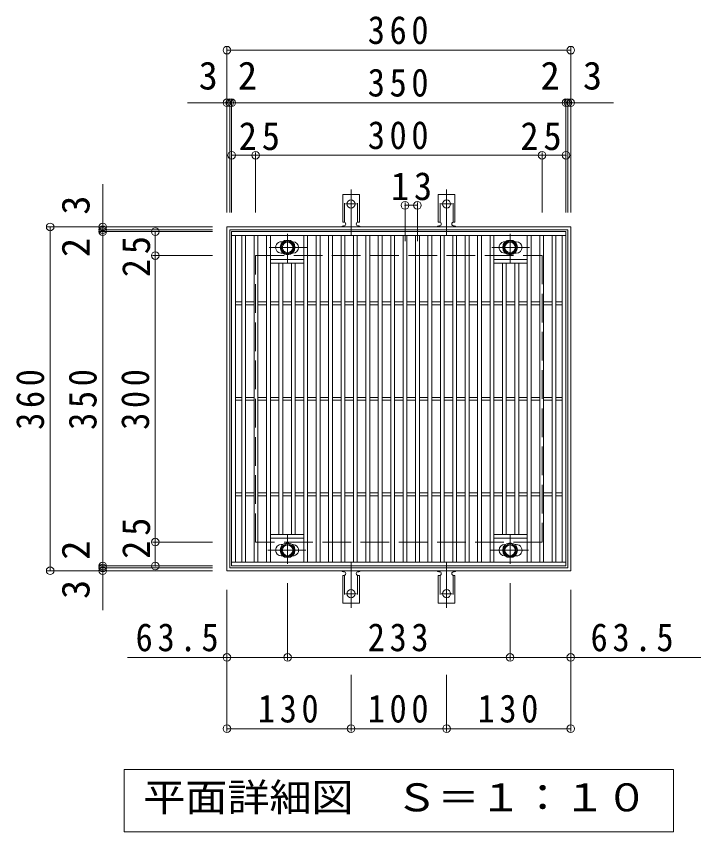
# Model space of a CAD drawing. Units: millimetres at full size, sheet at 1:10; some dimension numbers follow another scale. Extents: x -1637 to 1675, y -1376 to 1249.
# Drawn here: x -403 to 313, y 396 to 1249 of the extents above; entities that cross this region are included whole.
import ezdxf
from ezdxf.enums import TextEntityAlignment as Align

# ---------------------------------------------------------------- set-up
doc = ezdxf.new("R2010")
doc.units = ezdxf.units.MM
doc.header["$LTSCALE"] = 10
doc.header["$PDMODE"] = 32
doc.header["$PDSIZE"] = 8
for name, pattern in [('CHAIN1', [8, 5, -1, 1, -1]), ('CHAIN2', [12, 9, -1, 1, -1]), ('DASHED2', [3, 2, -1]), ('DASHED3', [4, 3, -1])]:
    doc.linetypes.add(name, pattern=pattern)
for name, color, linetype, lineweight in [('C-1', 2, 'Continuous', 9), ('C-2', 3, 'Continuous', 9), ('C-4', 7, 'Continuous', 9), ('C-5', 7, 'Continuous', 9), ('C-8', 4, 'Continuous', 9), ('C-A', 3, 'Continuous', 9)]:
    doc.layers.add(name, color=color, linetype=linetype, lineweight=lineweight)
doc.styles.add('ＭＳ ゴシック', font='')
doc.styles.get('ＭＳ ゴシック').set_extended_font_data('MS Gothic')

msp = doc.modelspace()

# ---------------------------------------------------------------- linework, layer by layer
at = {"layer": 'C-1'}
for p, q in [((-182.86, 669.03), (-182.86, 1029.03)), ((-182.86, 1029.03), (177.14, 1029.03)), ((-179.86, 672.03), (-179.86, 1026.03)), ((-179.86, 1026.03), (174.14, 1026.03)), ((174.14, 1026.03), (174.14, 672.03)), ((177.14, 1029.03), (177.14, 669.03)), ((177.14, 669.03), (-182.86, 669.03)), ((174.14, 672.03), (-179.86, 672.03))]:
    msp.add_line(p, q, dxfattribs=at)
at = {"layer": 'C-1', "linetype": 'DASHED3'}
for p, q in [((-152.86, 699.03), (-152.86, 999.03)), ((147.14, 699.03), (-152.86, 699.03))]:
    msp.add_line(p, q, dxfattribs=at)
msp.add_lwpolyline([(-152.86, 999.03), (147.14, 999.03), (147.14, 699.03)], dxfattribs=at)
at = {"layer": 'C-2'}
for p, q in [((-177.86, 674.03), (-177.86, 1024.03)), ((-177.86, 1024.03), (172.14, 1024.03)), ((-177.86, 1020.03), (172.14, 1020.03)), ((-173.86, 678.03), (-173.86, 1020.03)), ((-167.36, 678.03), (-167.36, 1020.03)), ((-163.36, 678.03), (-163.36, 1020.03)), ((-154.36, 678.03), (-154.36, 1020.03)), ((-150.36, 678.03), (-150.36, 1020.03)), ((-141.36, 678.03), (-141.36, 1020.03)), ((-137.36, 678.03), (-137.36, 1020.03)), ((-102.36, 678.03), (-102.36, 1020.03)), ((-98.36, 678.03), (-98.36, 1020.03)), ((-89.36, 678.03), (-89.36, 1020.03)), ((-85.36, 678.03), (-85.36, 1020.03)), ((-76.36, 678.03), (-76.36, 1020.03)), ((-72.36, 678.03), (-72.36, 1020.03)), ((-63.36, 678.03), (-63.36, 1020.03)), ((-59.36, 678.03), (-59.36, 1020.03)), ((-50.36, 678.03), (-50.36, 1020.03)), ((-46.36, 678.03), (-46.36, 1020.03)), ((-37.36, 678.03), (-37.36, 1020.03)), ((-33.36, 678.03), (-33.36, 1020.03)), ((-24.36, 678.03), (-24.36, 1020.03)), ((-20.36, 678.03), (-20.36, 1020.03)), ((-11.36, 678.03), (-11.36, 1020.03)), ((-7.36, 678.03), (-7.36, 1020.03)), ((1.64, 678.03), (1.64, 1020.03)), ((5.64, 678.03), (5.64, 1020.03)), ((14.64, 678.03), (14.64, 1020.03)), ((18.64, 678.03), (18.64, 1020.03)), ((27.64, 678.03), (27.64, 1020.03)), ((31.64, 678.03), (31.64, 1020.03)), ((40.64, 678.03), (40.64, 1020.03)), ((44.64, 678.03), (44.64, 1020.03)), ((53.64, 678.03), (53.64, 1020.03)), ((57.64, 678.03), (57.64, 1020.03)), ((66.64, 678.03), (66.64, 1020.03)), ((70.64, 678.03), (70.64, 1020.03)), ((79.64, 678.03), (79.64, 1020.03)), ((83.64, 678.03), (83.64, 1020.03)), ((92.64, 678.03), (92.64, 1020.03)), ((96.64, 678.03), (96.64, 1020.03)), ((131.64, 678.03), (131.64, 1020.03)), ((135.64, 678.03), (135.64, 1020.03)), ((144.64, 678.03), (144.64, 1020.03)), ((148.64, 678.03), (148.64, 1020.03)), ((157.64, 678.03), (157.64, 1020.03)), ((161.64, 678.03), (161.64, 1020.03)), ((168.14, 678.03), (168.14, 1020.03)), ((172.14, 674.03), (172.14, 1024.03)), ((-124.26, 1013.53), (-125.86, 1013.53)), ((-113.86, 1013.53), (-114.45, 1013.53)), ((108.74, 1013.53), (108.14, 1013.53)), ((120.14, 1013.53), (118.55, 1013.53)), ((-124.26, 1001.53), (-125.86, 1001.53)), ((-113.86, 1001.53), (-114.45, 1001.53)), ((108.74, 1001.53), (108.14, 1001.53)), ((120.14, 1001.53), (118.55, 1001.53)), ((-102.36, 995.03), (-137.36, 995.03)), ((-102.36, 991.03), (-137.36, 991.03)), ((-128.36, 707.03), (-128.36, 991.03)), ((-124.36, 707.03), (-124.36, 991.03)), ((-115.36, 707.03), (-115.36, 991.03)), ((-111.36, 707.03), (-111.36, 991.03)), ((131.64, 995.03), (96.64, 995.03)), ((131.64, 991.03), (96.64, 991.03)), ((105.64, 707.03), (105.64, 991.03)), ((109.64, 707.03), (109.64, 991.03)), ((118.64, 707.03), (118.64, 991.03)), ((122.64, 707.03), (122.64, 991.03)), ((-167.36, 950.53), (-173.86, 950.53)), ((-154.36, 950.53), (-163.36, 950.53)), ((-141.36, 950.53), (-150.36, 950.53)), ((-128.36, 950.53), (-137.36, 950.53)), ((-115.36, 950.53), (-124.36, 950.53)), ((-102.36, 950.53), (-111.36, 950.53)), ((-89.36, 950.53), (-98.36, 950.53)), ((-76.36, 950.53), (-85.36, 950.53)), ((-63.36, 950.53), (-72.36, 950.53)), ((-50.36, 950.53), (-59.36, 950.53)), ((-37.36, 950.53), (-46.36, 950.53)), ((-24.36, 950.53), (-33.36, 950.53)), ((-11.36, 950.53), (-20.36, 950.53)), ((1.64, 950.53), (-7.36, 950.53)), ((14.64, 950.53), (5.64, 950.53)), ((27.64, 950.53), (18.64, 950.53)), ((40.64, 950.53), (31.64, 950.53)), ((53.64, 950.53), (44.64, 950.53)), ((66.64, 950.53), (57.64, 950.53)), ((79.64, 950.53), (70.64, 950.53)), ((92.64, 950.53), (83.64, 950.53)), ((105.64, 950.53), (96.64, 950.53)), ((118.64, 950.53), (109.64, 950.53)), ((131.64, 950.53), (122.64, 950.53)), ((144.64, 950.53), (135.64, 950.53)), ((157.64, 950.53), (148.64, 950.53)), ((168.14, 950.53), (161.64, 950.53)), ((-167.36, 947.53), (-173.86, 947.53)), ((-154.36, 947.53), (-163.36, 947.53)), ((-141.36, 947.53), (-150.36, 947.53)), ((-128.36, 947.53), (-137.36, 947.53)), ((-115.36, 947.53), (-124.36, 947.53)), ((-102.36, 947.53), (-111.36, 947.53)), ((-89.36, 947.53), (-98.36, 947.53)), ((-76.36, 947.53), (-85.36, 947.53)), ((-63.36, 947.53), (-72.36, 947.53)), ((-50.36, 947.53), (-59.36, 947.53)), ((-37.36, 947.53), (-46.36, 947.53)), ((-24.36, 947.53), (-33.36, 947.53)), ((-11.36, 947.53), (-20.36, 947.53)), ((1.64, 947.53), (-7.36, 947.53)), ((14.64, 947.53), (5.64, 947.53)), ((27.64, 947.53), (18.64, 947.53)), ((40.64, 947.53), (31.64, 947.53)), ((53.64, 947.53), (44.64, 947.53)), ((66.64, 947.53), (57.64, 947.53)), ((79.64, 947.53), (70.64, 947.53)), ((92.64, 947.53), (83.64, 947.53)), ((105.64, 947.53), (96.64, 947.53)), ((118.64, 947.53), (109.64, 947.53)), ((131.64, 947.53), (122.64, 947.53)), ((144.64, 947.53), (135.64, 947.53)), ((157.64, 947.53), (148.64, 947.53)), ((168.14, 947.53), (161.64, 947.53)), ((-167.36, 850.53), (-173.86, 850.53)), ((-167.36, 847.53), (-173.86, 847.53)), ((-154.36, 850.53), (-163.36, 850.53)), ((-154.36, 847.53), (-163.36, 847.53)), ((-141.36, 850.53), (-150.36, 850.53)), ((-141.36, 847.53), (-150.36, 847.53)), ((-128.36, 850.53), (-137.36, 850.53)), ((-128.36, 847.53), (-137.36, 847.53)), ((-115.36, 850.53), (-124.36, 850.53)), ((-115.36, 847.53), (-124.36, 847.53)), ((-102.36, 850.53), (-111.36, 850.53)), ((-102.36, 847.53), (-111.36, 847.53)), ((-89.36, 850.53), (-98.36, 850.53)), ((-89.36, 847.53), (-98.36, 847.53)), ((-76.36, 850.53), (-85.36, 850.53)), ((-76.36, 847.53), (-85.36, 847.53)), ((-63.36, 850.53), (-72.36, 850.53)), ((-63.36, 847.53), (-72.36, 847.53)), ((-50.36, 850.53), (-59.36, 850.53)), ((-50.36, 847.53), (-59.36, 847.53)), ((-37.36, 850.53), (-46.36, 850.53)), ((-37.36, 847.53), (-46.36, 847.53)), ((-24.36, 850.53), (-33.36, 850.53)), ((-24.36, 847.53), (-33.36, 847.53)), ((-11.36, 850.53), (-20.36, 850.53)), ((-11.36, 847.53), (-20.36, 847.53)), ((1.64, 850.53), (-7.36, 850.53)), ((1.64, 847.53), (-7.36, 847.53)), ((14.64, 850.53), (5.64, 850.53)), ((14.64, 847.53), (5.64, 847.53)), ((27.64, 850.53), (18.64, 850.53)), ((27.64, 847.53), (18.64, 847.53)), ((40.64, 850.53), (31.64, 850.53)), ((40.64, 847.53), (31.64, 847.53)), ((53.64, 850.53), (44.64, 850.53)), ((53.64, 847.53), (44.64, 847.53)), ((66.64, 850.53), (57.64, 850.53)), ((66.64, 847.53), (57.64, 847.53)), ((79.64, 850.53), (70.64, 850.53)), ((79.64, 847.53), (70.64, 847.53)), ((92.64, 850.53), (83.64, 850.53)), ((92.64, 847.53), (83.64, 847.53)), ((105.64, 850.53), (96.64, 850.53)), ((105.64, 847.53), (96.64, 847.53)), ((118.64, 850.53), (109.64, 850.53)), ((118.64, 847.53), (109.64, 847.53)), ((131.64, 850.53), (122.64, 850.53)), ((131.64, 847.53), (122.64, 847.53)), ((144.64, 850.53), (135.64, 850.53)), ((144.64, 847.53), (135.64, 847.53)), ((157.64, 850.53), (148.64, 850.53)), ((157.64, 847.53), (148.64, 847.53)), ((168.14, 850.53), (161.64, 850.53)), ((168.14, 847.53), (161.64, 847.53)), ((-167.36, 750.53), (-173.86, 750.53)), ((-167.36, 747.53), (-173.86, 747.53)), ((-154.36, 750.53), (-163.36, 750.53)), ((-154.36, 747.53), (-163.36, 747.53)), ((-141.36, 750.53), (-150.36, 750.53)), ((-141.36, 747.53), (-150.36, 747.53)), ((-128.36, 750.53), (-137.36, 750.53)), ((-128.36, 747.53), (-137.36, 747.53)), ((-115.36, 750.53), (-124.36, 750.53)), ((-115.36, 747.53), (-124.36, 747.53)), ((-102.36, 750.53), (-111.36, 750.53)), ((-102.36, 747.53), (-111.36, 747.53)), ((-89.36, 750.53), (-98.36, 750.53)), ((-89.36, 747.53), (-98.36, 747.53)), ((-76.36, 750.53), (-85.36, 750.53)), ((-76.36, 747.53), (-85.36, 747.53)), ((-63.36, 750.53), (-72.36, 750.53)), ((-63.36, 747.53), (-72.36, 747.53)), ((-50.36, 750.53), (-59.36, 750.53)), ((-50.36, 747.53), (-59.36, 747.53)), ((-37.36, 750.53), (-46.36, 750.53)), ((-37.36, 747.53), (-46.36, 747.53)), ((-24.36, 750.53), (-33.36, 750.53)), ((-24.36, 747.53), (-33.36, 747.53)), ((-11.36, 750.53), (-20.36, 750.53)), ((-11.36, 747.53), (-20.36, 747.53)), ((1.64, 750.53), (-7.36, 750.53)), ((1.64, 747.53), (-7.36, 747.53)), ((14.64, 750.53), (5.64, 750.53)), ((14.64, 747.53), (5.64, 747.53)), ((27.64, 750.53), (18.64, 750.53)), ((27.64, 747.53), (18.64, 747.53)), ((40.64, 750.53), (31.64, 750.53)), ((40.64, 747.53), (31.64, 747.53)), ((53.64, 750.53), (44.64, 750.53)), ((53.64, 747.53), (44.64, 747.53)), ((66.64, 750.53), (57.64, 750.53)), ((66.64, 747.53), (57.64, 747.53)), ((79.64, 750.53), (70.64, 750.53)), ((79.64, 747.53), (70.64, 747.53)), ((92.64, 750.53), (83.64, 750.53)), ((92.64, 747.53), (83.64, 747.53)), ((105.64, 750.53), (96.64, 750.53)), ((105.64, 747.53), (96.64, 747.53)), ((118.64, 750.53), (109.64, 750.53)), ((118.64, 747.53), (109.64, 747.53)), ((131.64, 750.53), (122.64, 750.53)), ((131.64, 747.53), (122.64, 747.53)), ((144.64, 750.53), (135.64, 750.53)), ((144.64, 747.53), (135.64, 747.53)), ((157.64, 750.53), (148.64, 750.53)), ((157.64, 747.53), (148.64, 747.53)), ((168.14, 750.53), (161.64, 750.53)), ((168.14, 747.53), (161.64, 747.53)), ((-137.36, 707.03), (-102.36, 707.03)), ((-137.36, 703.03), (-102.36, 703.03)), ((96.64, 707.03), (131.64, 707.03)), ((96.64, 703.03), (131.64, 703.03)), ((-125.86, 696.53), (-124.26, 696.53)), ((-114.45, 696.53), (-113.86, 696.53)), ((108.14, 696.53), (108.74, 696.53)), ((118.55, 696.53), (120.14, 696.53)), ((-125.86, 684.53), (-124.26, 684.53)), ((-114.45, 684.53), (-113.86, 684.53)), ((108.14, 684.53), (108.74, 684.53)), ((118.55, 684.53), (120.14, 684.53)), ((172.14, 678.03), (-177.86, 678.03)), ((172.14, 674.03), (-177.86, 674.03))]:
    msp.add_line(p, q, dxfattribs=at)
at = {"layer": 'C-2', "color": 7}
for p, q in [((-182.86, 500.69), (-182.86, 649.03)), ((-119.36, 575.31), (-119.36, 656.15)), ((113.64, 575.31), (113.64, 656.15)), ((177.14, 500.69), (177.14, 649.03)), ((-182.86, 578.31), (-287.03, 578.31)), ((-182.86, 578.31), (-119.36, 578.31)), ((-119.36, 578.31), (113.64, 578.31)), ((113.64, 578.31), (177.14, 578.31)), ((177.14, 578.31), (313.16, 578.31)), ((-52.86, 500.69), (-52.86, 560.08)), ((47.14, 500.69), (47.14, 560.08)), ((-182.86, 503.69), (-52.86, 503.69)), ((-52.86, 503.69), (47.14, 503.69)), ((47.14, 503.69), (177.14, 503.69))]:
    msp.add_line(p, q, dxfattribs=at)
at = {"layer": 'C-2'}
for centre, start, end in [((-125.86, 1007.53), 90, 270.00005), ((-113.86, 1007.53), 270, 90), ((108.14, 1007.53), 90, 270.00005), ((120.14, 1007.53), 270, 90), ((-125.86, 690.53), 90, 270), ((-113.86, 690.53), 270, 90.00005), ((108.14, 690.53), 90, 270), ((120.14, 690.53), 270, 90.00005)]:
    msp.add_arc(centre, 6, start, end, dxfattribs=at)
at = {"layer": 'C-2', "color": 7}
for p in [(-182.86, 578.31), (-119.36, 578.31), (113.64, 578.31), (177.14, 578.31), (-182.86, 503.69), (-52.86, 503.69), (47.14, 503.69), (177.14, 503.69)]:
    msp.add_point(p, dxfattribs=at)
at = {"layer": 'C-4'}
for p, q in [((-182.86, 1044.03), (-182.86, 1217.03)), ((-182.86, 1214.03), (177.14, 1214.03)), ((177.14, 1044.03), (177.14, 1217.03)), ((-179.86, 1044.03), (-179.86, 1162.03)), ((-177.86, 1044.03), (-177.86, 1162.03)), ((172.14, 1044.03), (172.14, 1162.03)), ((174.14, 1044.03), (174.14, 1162.03)), ((-224.17, 1159.03), (221.89, 1159.03)), ((-177.86, 1104.03), (172.14, 1104.03)), ((-152.86, 1044.03), (-152.86, 1107.03)), ((147.14, 1044.03), (147.14, 1107.03)), ((-312.86, 627.71), (-312.86, 1073.78)), ((3.64, 1014.03), (3.64, 1054.62)), ((3.64, 1051.62), (16.64, 1051.62)), ((16.64, 1014.03), (16.64, 1054.62)), ((-197.86, 1029.03), (-370.86, 1029.03)), ((-367.86, 669.03), (-367.86, 1029.03)), ((-197.86, 1026.03), (-315.86, 1026.03)), ((-197.86, 1024.03), (-315.86, 1024.03)), ((-257.86, 674.03), (-257.86, 1024.03)), ((-197.86, 999.03), (-260.86, 999.03)), ((-197.86, 699.03), (-260.86, 699.03)), ((-197.86, 669.03), (-370.86, 669.03)), ((-197.86, 674.03), (-315.86, 674.03)), ((-197.86, 672.03), (-315.86, 672.03))]:
    msp.add_line(p, q, dxfattribs=at)
for p in [(-182.86, 1214.03), (177.14, 1214.03), (-182.86, 1159.03), (-179.86, 1159.03), (-177.86, 1159.03), (172.14, 1159.03), (174.14, 1159.03), (177.14, 1159.03), (-177.86, 1104.03), (-152.86, 1104.03), (147.14, 1104.03), (172.14, 1104.03), (3.64, 1051.62), (16.64, 1051.62), (-367.86, 1029.03), (-312.86, 1029.03), (-312.86, 1026.03), (-312.86, 1024.03), (-257.86, 1024.03), (-257.86, 999.03), (-257.86, 699.03), (-312.86, 674.03), (-312.86, 672.03), (-257.86, 674.03), (-367.86, 669.03), (-312.86, 669.03)]:
    msp.add_point(p, dxfattribs=at)
at = {"layer": 'C-5'}
msp.add_lwpolyline([(-290.36, 395.84), (-290.36, 460.84), (284.64, 460.84), (284.64, 395.84)], close=True, dxfattribs=at)
at = {"layer": 'C-8', "linetype": 'CHAIN1'}
for p, q in [((-119.36, 991.56), (-119.36, 1021.91)), ((113.64, 991.56), (113.64, 1021.91)), ((-98.89, 1007.53), (-138.58, 1007.53)), ((134.11, 1007.53), (94.42, 1007.53)), ((-119.36, 706.51), (-119.36, 676.15)), ((113.64, 706.51), (113.64, 676.15)), ((-139.83, 690.53), (-100.14, 690.53)), ((93.17, 690.53), (132.86, 690.53))]:
    msp.add_line(p, q, dxfattribs=at)
at = {"layer": 'C-8'}
for points in [[(-125.86, 1003.78), (-125.86, 1011.28), (-119.36, 1015.04), (-112.86, 1011.28), (-112.86, 1003.78), (-119.36, 1000.03)], [(107.14, 1003.78), (107.14, 1011.28), (113.64, 1015.04), (120.14, 1011.28), (120.14, 1003.78), (113.64, 1000.03)], [(-112.86, 694.29), (-112.86, 686.78), (-119.36, 683.03), (-125.86, 686.78), (-125.86, 694.29), (-119.36, 698.04)], [(120.14, 694.29), (120.14, 686.78), (113.64, 683.03), (107.14, 686.78), (107.14, 694.29), (113.64, 698.04)]]:
    msp.add_lwpolyline(points, close=True, dxfattribs=at)
for centre, radius in [((-119.36, 1007.53), 7.75), ((-119.36, 1007.53), 6.5), ((-119.36, 1007.53), 5.5), ((113.64, 1007.53), 7.75), ((113.64, 1007.53), 6.5), ((113.64, 1007.53), 5.5), ((-119.36, 690.53), 7.75), ((-119.36, 690.53), 6.5), ((-119.36, 690.53), 5.5), ((113.64, 690.53), 7.75), ((113.64, 690.53), 6.5), ((113.64, 690.53), 5.5)]:
    msp.add_circle(centre, radius, dxfattribs=at)
at = {"layer": 'C-A', "color": 7, "linetype": 'CHAIN2'}
for p, q in [((-52.86, 1020.03), (-52.86, 1068.03)), ((47.14, 1020.03), (47.14, 1068.03)), ((-47.08, 1053.03), (-58.63, 1053.03)), ((41.37, 1053.03), (52.92, 1053.03)), ((-52.86, 678.03), (-52.86, 630.03)), ((47.14, 678.03), (47.14, 630.03)), ((-47.08, 645.03), (-58.63, 645.03)), ((41.37, 645.03), (52.92, 645.03))]:
    msp.add_line(p, q, dxfattribs=at)
at = {"layer": 'C-A'}
for p, q in [((-61.61, 1034.03), (-61.61, 1063.03)), ((-61.61, 1063.03), (-44.11, 1063.03)), ((-44.11, 1034.03), (-44.11, 1063.03)), ((38.39, 1034.03), (38.39, 1063.03)), ((55.89, 1063.03), (38.39, 1063.03)), ((55.89, 1034.03), (55.89, 1063.03)), ((-61.61, 1034.03), (-60.36, 1034.03)), ((-44.11, 1034.03), (-45.36, 1034.03)), ((38.39, 1034.03), (39.64, 1034.03)), ((55.89, 1034.03), (54.64, 1034.03)), ((-60.35, 1030.03), (-60.87, 1030.03)), ((-44.86, 1030.03), (-45.36, 1030.03)), ((39.14, 1030.03), (39.64, 1030.03)), ((54.64, 1030.03), (55.15, 1030.03)), ((-60.35, 668.03), (-60.87, 668.03)), ((-44.86, 668.03), (-45.36, 668.03)), ((39.14, 668.03), (39.64, 668.03)), ((54.64, 668.03), (55.15, 668.03)), ((-61.61, 664.03), (-60.36, 664.03)), ((-61.61, 664.03), (-61.61, 635.03)), ((-44.11, 664.03), (-45.36, 664.03)), ((-44.11, 664.03), (-44.11, 635.03)), ((38.39, 664.03), (39.64, 664.03)), ((38.39, 664.03), (38.39, 635.03)), ((55.89, 664.03), (54.64, 664.03)), ((55.89, 664.03), (55.89, 635.03)), ((-61.61, 635.03), (-44.11, 635.03)), ((55.89, 635.03), (38.39, 635.03))]:
    msp.add_line(p, q, dxfattribs=at)
at = {"layer": 'C-A', "linetype": 'DASHED2'}
for p, q in [((-59.61, 1033.89), (-59.61, 1063.03)), ((-46.11, 1033.89), (-46.11, 1063.03)), ((40.39, 1033.89), (40.39, 1063.03)), ((53.89, 1033.89), (53.89, 1063.03)), ((-59.61, 664.18), (-59.61, 635.03)), ((-46.11, 664.18), (-46.11, 635.03)), ((40.39, 664.18), (40.39, 635.03)), ((53.89, 664.18), (53.89, 635.03))]:
    msp.add_line(p, q, dxfattribs=at)
at = {"layer": 'C-A'}
for centre in [(-52.86, 1053.03), (47.14, 1053.03), (-52.86, 645.03), (47.14, 645.03)]:
    msp.add_circle(centre, 4.25, dxfattribs=at)
for centre, start, end in [((-60.36, 1032.03), 270.13329, 90), ((-45.36, 1032.03), 90, 270), ((39.64, 1032.03), 270, 90), ((54.64, 1032.03), 90, 269.86671), ((-60.86, 1028.03), 90.24162, 150.00072), ((-44.86, 1028.03), 29.99951, 89.72403), ((39.14, 1028.03), 90.27597, 150.00049), ((55.14, 1028.03), 29.99928, 89.75838), ((-60.86, 670.03), 209.99928, 269.75838), ((-60.36, 666.03), 270, 89.86671), ((-45.36, 666.03), 90, 270), ((-44.86, 670.03), 270.27597, 330.00049), ((39.14, 670.03), 209.99951, 269.72403), ((39.64, 666.03), 270, 90), ((54.64, 666.03), 90.13329, 270), ((55.14, 670.03), 270.24162, 330.00072)]:
    msp.add_arc(centre, 2, start, end, dxfattribs=at)

# ---------------------------------------------------------------- texts
at = {"layer": 'C-2', "color": 2, "char_height": 29.33, "attachment_point": 7, "style": 'ＭＳ ゴシック'}
for s, insert in [('\\T1.28;\\W0.9;63.5', (-278.45, 584.31)), ('\\T1.27;\\W0.9;233', (-35.36, 584.31)), ('\\T1.28;\\W0.9;63.5', (197.86, 584.31)), ('\\T1.27;\\W0.9;130', (-150.36, 509.69)), ('\\T1.27;\\W0.9;100', (-35.36, 509.69)), ('\\T1.27;\\W0.9;130', (79.64, 509.69))]:
    msp.add_mtext(s, dxfattribs=dict(at, insert=insert))
at = {"layer": 'C-4', "color": 2, "style": 'ＭＳ ゴシック'}
for s, p in [('3', (-212.38, 1164.03)), ('2', (-171.28, 1164.03))]:
    msp.add_text(s, height=29.33, dxfattribs=at).set_placement(p, align=Align.BOTTOM_LEFT)
for s, rotation, p in [('2', 359.999, (145.58, 1164.03)), ('3', 359.999, (189.91, 1164.03)), ('3', 90, (-317.86, 1041.8)), ('2', 90, (-317.86, 997.47)), ('2', 90, (-317.86, 680.6)), ('3', 90, (-317.86, 639.51))]:
    msp.add_text(s, height=29.33, rotation=rotation, dxfattribs=at).set_placement(p, align=Align.BOTTOM_LEFT)
at = {"layer": 'C-4', "color": 2, "char_height": 29.33, "attachment_point": 7, "style": 'ＭＳ ゴシック'}
for s, insert in [('\\T1.27;\\W0.9;360', (-35.36, 1220.03)), ('\\T1.27;\\W0.9;350', (-35.36, 1165.03)), ('\\T1.27;\\W0.95;25', (-170.39, 1109.03)), ('\\T1.27;\\W0.9;300', (-35.36, 1110.03)), ('\\T1.27;\\W0.95;25', (124.46, 1109.03)), ('\\T1.27;\\W0.95;13', (-11.11, 1056.62))]:
    msp.add_mtext(s, dxfattribs=dict(at, insert=insert))
at = {"layer": 'C-4', "color": 2, "char_height": 29.33, "attachment_point": 7, "rotation": 90, "style": 'ＭＳ ゴシック'}
for s, insert in [('\\T1.27;\\W0.95;25', (-262.86, 976.35)), ('\\T1.27;\\W0.9;360', (-373.86, 816.53)), ('\\T1.27;\\W0.9;350', (-318.86, 816.53)), ('\\T1.27;\\W0.9;300', (-263.86, 816.53)), ('\\T1.27;\\W0.95;25', (-262.86, 681.49))]:
    msp.add_mtext(s, dxfattribs=dict(at, insert=insert))
at = {"layer": 'C-5', "color": 2, "style": 'ＭＳ ゴシック', "width": 1.1}
msp.add_text('平面詳細図\u3000Ｓ＝１：１０', height=29.33, dxfattribs=at).set_placement((-270.36, 408.34), align=Align.BOTTOM_LEFT)

doc.saveas('drawing.dxf')
